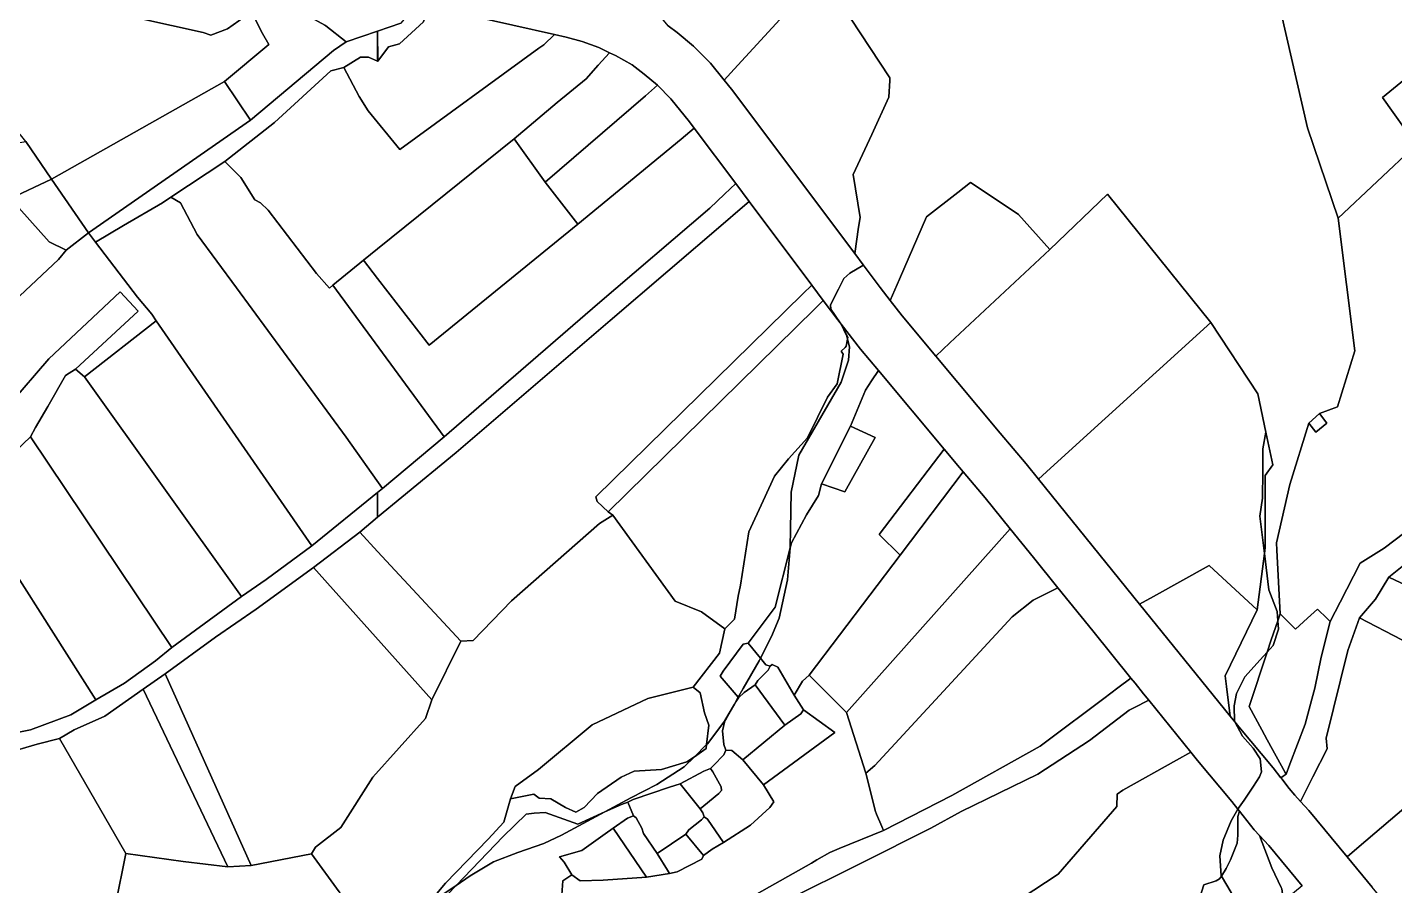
# Model space of a CAD drawing. Extents: x 542555 to 550520, y 1840485 to 1846995.
# Drawn here: x 547868 to 548382, y 1844317 to 1844640 of the extents above; entities that cross this region are included whole.
import ezdxf

# ---------------------------------------------------------------- set-up
doc = ezdxf.new("R2010")
doc.units = 0
doc.layers.add('Level 30', color=7, linetype='Continuous')

msp = doc.modelspace()

# ---------------------------------------------------------------- linework, layer by layer
at = {"layer": 'Level 30'}
for points in [[(548067.3, 1844715.39), (548072.8137, 1844713.149), (548080.02, 1844710.22), (548080.7083, 1844708.842), (548084.81, 1844700.63), (548088.9, 1844695.06), (548111.35, 1844678.57), (548118.34, 1844682.92), (548146.76, 1844672.86), (548155.24, 1844676.95), (548166.67, 1844660.13), (548133.9, 1844624.35), (548130.13, 1844620.24), (548125.01, 1844626.54), (548118.64, 1844633), (548112.49, 1844638.14), (548109.14, 1844640.62), (548105.62, 1844644.84), (548104.46, 1844646.5), (548100.46, 1844652.24), (548097.32, 1844656.74), (548056.46, 1844707.05)], [(548443.19, 1844664.85), (548421.03, 1844647.58), (548398.78, 1844631.19), (548377.38, 1844613.68), (548390.05, 1844595.86), (548360.7, 1844568.35), (548349.19, 1844602.31), (548339.37, 1844645.37), (548386.25, 1844690.91), (548401.62, 1844705.17)], [(548015.32, 1844647.7), (548012.45, 1844645.86), (548009.88, 1844643), (548008.66, 1844641.64), (548000, 1844638.63), (547988.25, 1844634.53), (547980.56, 1844640.65), (547980.16, 1844640.87), (547971.25, 1844645.78), (547970.59, 1844646.15), (547963.6617, 1844653.1715), (547962.41, 1844654.44), (547962.09, 1844654.76), (547966.76, 1844659.55), (547969.0173, 1844659.0475), (548000, 1844652.15), (548015.64, 1844648.67)], [(548180.63, 1844565), (548179.16, 1844555.05), (548132.89, 1844616.85), (548130.13, 1844620.24), (548133.9, 1844624.35), (548166.67, 1844660.13), (548192.39, 1844621.03), (548192.3389, 1844620.0015), (548192.03, 1844613.79), (548185.5486, 1844599.7655), (548178.6, 1844584.73), (548181.16, 1844568.6)], [(547952.52, 1844645.84), (547953.4713, 1844644.059), (547953.85, 1844643.35), (547956.82, 1844637.78), (547959.09, 1844633.53), (547942.47, 1844619.64), (547877.57, 1844583.04), (547867.9, 1844597.19), (547854.84, 1844613.2), (547846.5252, 1844627.5424), (547841.68, 1844635.9), (547867.21, 1844649.95), (547868.92, 1844650.89), (547869.34, 1844651.09), (547872.19, 1844651.56), (547872.65, 1844651.52), (547909.74, 1844643.65), (547910.65, 1844643.39), (547934.44, 1844638.05), (547937.36, 1844637.1), (547943.66, 1844639.5), (547947.86, 1844642.51)], [(547962.09, 1844654.76), (547962.41, 1844654.44), (547963.6617, 1844653.1715), (547970.59, 1844646.15), (547971.25, 1844645.78), (547980.16, 1844640.87), (547980.56, 1844640.65), (547988.25, 1844634.53), (547983.41, 1844631.3), (547952.21, 1844605.1), (547942.47, 1844619.64), (547959.09, 1844633.53), (547956.82, 1844637.78), (547953.85, 1844643.35), (547953.4713, 1844644.059), (547952.52, 1844645.84), (547961.87, 1844654.56)], [(547993.11, 1844614.08), (547987.32, 1844625), (547993.57, 1844628.77), (547996.59, 1844628.78), (548000, 1844627.33), (548000.11, 1844627.29), (548004.11, 1844632.68), (548008.24, 1844633.8), (548017.21, 1844642.13), (548017.23, 1844642.18), (548019.46, 1844647.82), (548066.48, 1844637.36), (548062.37, 1844633.5), (548060.56, 1844632.18), (548008.34, 1844594.17), (547996.48, 1844608.71)], [(548019.46, 1844647.82), (548017.23, 1844642.18), (548017.21, 1844642.13), (548008.24, 1844633.8), (548004.11, 1844632.68), (548000.11, 1844627.29), (548000, 1844638.63), (548008.66, 1844641.64), (548012.45, 1844645.86), (548015.32, 1844647.7), (548015.64, 1844648.67)], [(548000, 1844638.63), (548000, 1844627.33), (547996.59, 1844628.78), (547993.57, 1844628.77), (547987.32, 1844625), (547982.37, 1844623.71), (547961.25, 1844604.3), (547942.63, 1844589.68), (547922.29, 1844576.25), (547919.2, 1844574.06), (547904.53, 1844565.54), (547894.09, 1844559.3), (547891.44, 1844562.76), (547952.21, 1844605.1), (547983.41, 1844631.3), (547988.25, 1844634.53)], [(548067.41, 1844611.84), (548051.27, 1844598.17), (548000, 1844556.82), (547994.68, 1844552.53), (547983.24, 1844543.21), (547981.94, 1844541.99), (547977.11, 1844547.51), (547958.88, 1844571.3), (547955.98, 1844574.08), (547953.86, 1844575.24), (547948.66, 1844583.66), (547942.63, 1844589.68), (547961.25, 1844604.3), (547982.37, 1844623.71), (547987.32, 1844625), (547993.11, 1844614.08), (547996.48, 1844608.71), (548008.34, 1844594.17), (548060.56, 1844632.18), (548062.37, 1844633.5), (548066.48, 1844637.36), (548070.83, 1844636.39), (548076.76, 1844634.71), (548083.03, 1844632.47), (548087.09, 1844630.49), (548082.87, 1844625.79), (548078.33, 1844620.74)], [(548000, 1844638.63), (548000.11, 1844627.29), (548000, 1844627.33)], [(548398.78, 1844631.19), (548484.0675, 1844536.6984), (548485.79, 1844534.79), (548463.85, 1844513.7), (548462.0009, 1844515.7585), (548390.05, 1844595.86), (548377.38, 1844613.68)], [(548100.56, 1844614.34), (548062.95, 1844581.89), (548051.27, 1844598.17), (548067.41, 1844611.84), (548078.33, 1844620.74), (548082.87, 1844625.79), (548087.09, 1844630.49), (548089.27, 1844629.43), (548095.53, 1844625.91), (548100.11, 1844622.42), (548105.09, 1844618.25)], [(547942.47, 1844619.64), (547952.21, 1844605.1), (547891.44, 1844562.76), (547877.57, 1844583.04)], [(548113.96, 1844598.07), (548075.16, 1844566.07), (548062.95, 1844581.89), (548100.56, 1844614.34), (548105.09, 1844618.25), (548110.11, 1844613.18), (548117.13, 1844604.55), (548118.92, 1844602.16)], [(548130.29, 1844577.31), (548124.72, 1844572.06), (548082.55, 1844536.07), (548024.95, 1844486.14), (547983.24, 1844543.21), (547994.68, 1844552.53), (548000, 1844545.65), (548019.41, 1844520.55), (548075.16, 1844566.07), (548113.96, 1844598.07), (548118.92, 1844602.16), (548134.53, 1844581.3)], [(547867.9, 1844597.19), (547877.57, 1844583.04), (547862.18, 1844575.72), (547856.27, 1844571.15), (547844.09, 1844565.32), (547839.31, 1844567.38), (547832.89, 1844561.09), (547821.15, 1844559.85), (547814.38, 1844579.71), (547813.4, 1844582.7), (547834, 1844591.64)], [(548062.95, 1844581.89), (548075.16, 1844566.07), (548019.41, 1844520.55), (548000, 1844545.65), (547994.68, 1844552.53), (548000, 1844556.82), (548051.27, 1844598.17)], [(548390.05, 1844595.86), (548462.0009, 1844515.7585), (548463.85, 1844513.7), (548432.96, 1844485.99), (548377.96, 1844444.38), (548368.92, 1844438.63), (548361.4881, 1844424.0723), (548357.75, 1844416.75), (548356.615, 1844417.8707), (548352.99, 1844421.45), (548349.2375, 1844418.0538), (548344.67, 1844413.92), (548338.96, 1844419.68), (548337.64, 1844443.58), (548337.57, 1844446.36), (548342.58, 1844468.27), (548349.67, 1844491.27), (548352.29, 1844487.95), (548356.5, 1844491.3), (548353.76, 1844494.87), (548360.41, 1844497.39), (548366.92, 1844518.53), (548360.7, 1844568.35)], [(547983.24, 1844543.21), (548024.95, 1844486.14), (548001.86, 1844466.75), (547988.15, 1844486.01), (547947.04, 1844542.12), (547932.26, 1844562.24), (547925.97, 1844574.11), (547922.29, 1844576.25), (547942.63, 1844589.68), (547948.66, 1844583.66), (547953.86, 1844575.24), (547955.98, 1844574.08), (547958.88, 1844571.3), (547977.11, 1844547.51), (547981.94, 1844541.99)], [(547891.44, 1844562.76), (547883.09, 1844556.31), (547876.65, 1844559.38), (547862.18, 1844575.72), (547877.57, 1844583.04)], [(548134.53, 1844581.3), (548139.53, 1844574.62), (548135.28, 1844570.96), (548130.59, 1844566.91), (548087.34, 1844529.86), (548029.55, 1844480.22), (548009.05, 1844463.54), (548000, 1844455.96), (548000, 1844465.24), (548001.86, 1844466.75), (548024.95, 1844486.14), (548082.55, 1844536.07), (548124.72, 1844572.06), (548130.29, 1844577.31)], [(548214.91, 1844521.46), (548209.6, 1844516.49), (548196.94, 1844531.65), (548192.51, 1844537.38), (548196.01, 1844545.46), (548206.09, 1844568.77), (548217.9452, 1844578.0058), (548222.7, 1844581.71), (548224.7123, 1844580.3659), (548240.65, 1844569.72), (548252.41, 1844556.58)], [(547846.82, 1844521.64), (547813.26, 1844489.58), (547801.82, 1844479.72), (547776.2, 1844456.17), (547770.93, 1844452.41), (547765.58, 1844471.25), (547762.86, 1844481.81), (547760.94, 1844490.72), (547761.69, 1844498.45), (547764.61, 1844502.65), (547772.77, 1844512.14), (547784.41, 1844524.36), (547803.14, 1844542.98), (547821.15, 1844559.85), (547832.89, 1844561.09), (547839.31, 1844567.38), (547844.09, 1844565.32), (547856.27, 1844571.15), (547862.18, 1844575.72), (547876.65, 1844559.38), (547883.09, 1844556.31), (547880.2, 1844552.83)], [(548001.86, 1844466.75), (548000, 1844465.24), (547975.28, 1844445.18), (547916.78, 1844529.78), (547915.27, 1844532.23), (547909.88, 1844538.67), (547894.09, 1844559.3), (547904.53, 1844565.54), (547919.2, 1844574.06), (547922.29, 1844576.25), (547925.97, 1844574.11), (547932.26, 1844562.24), (547947.04, 1844542.12), (547988.15, 1844486.01)], [(548082.46, 1844461.86), (548086.57, 1844457.92), (548088.27, 1844456.69), (548083.3, 1844453.64), (548050.28, 1844424.54), (548035.83, 1844409.67), (548031.26, 1844409.36), (548000, 1844443.08), (547993.28, 1844450.33), (548000, 1844455.96), (548009.05, 1844463.54), (548029.55, 1844480.22), (548087.34, 1844529.86), (548130.59, 1844566.91), (548135.28, 1844570.96), (548139.53, 1844574.62), (548163.07, 1844543.16), (548159.73, 1844539.88), (548082, 1844463.57)], [(548252.65, 1844474.36), (548248.16, 1844470.28), (548243.51, 1844476.03), (548233.84, 1844487.48), (548209.6, 1844516.49), (548214.91, 1844521.46), (548252.41, 1844556.58), (548274.1, 1844577.39), (548312.92, 1844529.17)], [(547916.78, 1844529.78), (547889.99, 1844508.73), (547886.5, 1844511.61), (547910.02, 1844533.32), (547903.29, 1844540.65), (547876.58, 1844515.5), (547861.91, 1844498.46), (547848.29, 1844481.2), (547831.35, 1844462.92), (547830.02, 1844463.92), (547813.26, 1844489.58), (547846.82, 1844521.64), (547880.2, 1844552.83), (547883.09, 1844556.31), (547891.44, 1844562.76), (547894.09, 1844559.3), (547909.88, 1844538.67), (547915.27, 1844532.23)], [(548323.54, 1844346.97), (548323.086, 1844346.2002), (548320.76, 1844349.14), (548307.95, 1844364.51), (548305.41, 1844367.65), (548289.65, 1844387.15), (548287.6534, 1844389.6221), (548284.4288, 1844393.6147), (548282.89, 1844395.52), (548268.56, 1844413.23), (548255.5, 1844429.38), (548246.24, 1844440.84), (548237.58, 1844451.56), (548228.09, 1844463.29), (548219.89, 1844473), (548218.52, 1844474.62), (548212.73, 1844481.55), (548188.1, 1844511.04), (548181.36, 1844519.11), (548174.07, 1844528.53), (548173.7078, 1844528.9957), (548170.22, 1844534.18), (548170.06, 1844535.82), (548173.05, 1844541.7), (548175.08, 1844545.69), (548177.31, 1844547.65), (548182.2, 1844550.6), (548182.3872, 1844550.7403), (548188.73, 1844542.27), (548192.51, 1844537.38), (548196.94, 1844531.65), (548209.6, 1844516.49), (548233.84, 1844487.48), (548243.51, 1844476.03), (548248.16, 1844470.28), (548286.13, 1844423.3), (548320.21, 1844381.15), (548321.9024, 1844379.0556), (548324.73, 1844373.69), (548328.79, 1844369.11), (548331.44, 1844365.13), (548331.9, 1844360.32), (548331.16, 1844358.39), (548328.86, 1844354.87), (548325.41, 1844349.58)], [(547848.29, 1844481.2), (547861.91, 1844498.46), (547876.58, 1844515.5), (547903.29, 1844540.65), (547910.02, 1844533.32), (547886.5, 1844511.61), (547882.74, 1844509.17), (547876.21, 1844497.51), (547871.51, 1844489.63), (547869.67, 1844486.1), (547855.37, 1844472.65)], [(548164.14, 1844534.27), (548086.57, 1844457.92), (548082.46, 1844461.86), (548082, 1844463.57), (548159.73, 1844539.88), (548163.07, 1844543.16), (548167.36, 1844537.44)], [(548176.4373, 1844522.8984), (548176.01, 1844520.2), (548175.54, 1844519.77), (548174.05, 1844518.4), (548174.81, 1844517.28), (548172.54, 1844506.08), (548169, 1844501.03), (548161.46, 1844485.82), (548154.26, 1844477.95), (548149.04, 1844471.42), (548144.84, 1844462.15), (548139.37, 1844450.4), (548136.26, 1844430.48), (548135.45, 1844426.3), (548134.03, 1844417.59), (548130.37, 1844414), (548121.65, 1844420.45), (548111.77, 1844424.44), (548088.27, 1844456.69), (548086.57, 1844457.92), (548164.14, 1844534.27), (548167.36, 1844537.44), (548172.81, 1844530.15), (548173.7078, 1844528.9957), (548173.9, 1844528.71), (548176.15, 1844524.02)], [(547916.78, 1844529.78), (547975.28, 1844445.18), (547958.21, 1844432.56), (547948.84, 1844426.12), (547889.99, 1844508.73)], [(548188.1, 1844511.04), (548185.48, 1844507.14), (548183.2, 1844503.75), (548177.62, 1844490.12), (548166.66, 1844468.46), (548165.55, 1844464.15), (548161.07, 1844456.82), (548155.38, 1844446.36), (548154.8947, 1844444.4108), (548154.92, 1844444.71), (548154.99, 1844451.47), (548155.28, 1844465.39), (548158.24, 1844479.24), (548174.07, 1844506.76), (548176.82, 1844514.97), (548177.19, 1844519.96), (548176.4373, 1844522.8984), (548176.55, 1844523.61), (548174.07, 1844528.53), (548181.36, 1844519.11)], [(548176.55, 1844523.61), (548176.4373, 1844522.8984), (548176.15, 1844524.02), (548173.9, 1844528.71), (548173.7078, 1844528.9957), (548174.07, 1844528.53)], [(548312.92, 1844529.17), (548330.57, 1844502.28), (548333.6092, 1844487.9031), (548332.39, 1844481.66), (548332.44, 1844473.09), (548332.36, 1844463.08), (548331.33, 1844456.38), (548333.0043, 1844442.3581), (548330.31, 1844421.13), (548312.29, 1844437.78), (548291.38, 1844426.21), (548286.13, 1844423.3), (548248.16, 1844470.28), (548252.65, 1844474.36)], [(548176.4373, 1844522.8984), (548177.19, 1844519.96), (548176.82, 1844514.97), (548174.07, 1844506.76), (548158.24, 1844479.24), (548155.28, 1844465.39), (548154.99, 1844451.47), (548154.92, 1844444.71), (548154.8947, 1844444.4108), (548149.34, 1844422.1), (548139.1, 1844408.68), (548137.3, 1844408.21), (548129.76, 1844398.14), (548128.65, 1844396.26), (548135.4084, 1844388.2923), (548134.0095, 1844385.7616), (548130.38, 1844379.57), (548130.3431, 1844379.4135), (548123.84, 1844370.81), (548123.5671, 1844370.5396), (548124.43, 1844377.75), (548122.72, 1844382.46), (548121.13, 1844390.02), (548118.45, 1844392.06), (548128.41, 1844404.83), (548130.37, 1844414), (548134.03, 1844417.59), (548135.45, 1844426.3), (548136.26, 1844430.48), (548139.37, 1844450.4), (548144.84, 1844462.15), (548149.04, 1844471.42), (548154.26, 1844477.95), (548161.46, 1844485.82), (548169, 1844501.03), (548172.54, 1844506.08), (548174.81, 1844517.28), (548174.05, 1844518.4), (548175.54, 1844519.77), (548176.01, 1844520.2)], [(547889.99, 1844508.73), (547948.84, 1844426.12), (547922.72, 1844406.96), (547869.67, 1844486.1), (547871.51, 1844489.63), (547876.21, 1844497.51), (547882.74, 1844509.17), (547886.5, 1844511.61)], [(548188.39, 1844449.48), (548196.22, 1844441.74), (548162.05, 1844396.59), (548159.58, 1844394.33), (548156.4, 1844389.1), (548150.31, 1844399.56), (548148.21, 1844400.6), (548147.36, 1844400.03), (548145.81, 1844400.54), (548143.7724, 1844403.0119), (548147.89, 1844411.07), (548150.8, 1844417.98), (548153.88, 1844432.41), (548154.8947, 1844444.4108), (548155.38, 1844446.36), (548161.07, 1844456.82), (548165.55, 1844464.15), (548166.66, 1844468.46), (548175.46, 1844465.46), (548186.87, 1844485.94), (548177.62, 1844490.12), (548183.2, 1844503.75), (548185.48, 1844507.14), (548188.1, 1844511.04), (548212.73, 1844481.55)], [(548353.76, 1844494.87), (548356.5, 1844491.3), (548352.29, 1844487.95), (548349.67, 1844491.27)], [(548177.62, 1844490.12), (548186.87, 1844485.94), (548175.46, 1844465.46), (548166.66, 1844468.46)], [(548333.6092, 1844487.9031), (548336.21, 1844475.6), (548333.28, 1844471.58), (548333.28, 1844444.53), (548333.0043, 1844442.3581), (548331.33, 1844456.38), (548332.36, 1844463.08), (548332.44, 1844473.09), (548332.39, 1844481.66)], [(547869.67, 1844486.1), (547922.72, 1844406.96), (547916.57, 1844401.97), (547904.91, 1844393.64), (547894.22, 1844387.34), (547846.39, 1844462.48), (547855.37, 1844472.65)], [(548219.89, 1844473), (548196.22, 1844441.74), (548188.39, 1844449.48), (548212.73, 1844481.55), (548218.52, 1844474.62)], [(548237.58, 1844451.56), (548176.02, 1844382.54), (548162.05, 1844396.59), (548196.22, 1844441.74), (548219.89, 1844473), (548228.09, 1844463.29)], [(547846.39, 1844462.48), (547894.22, 1844387.34), (547884.76, 1844381.69), (547869.66, 1844376.03), (547843.13, 1844370.8), (547818.1, 1844408.74), (547815.24, 1844417.52), (547814.98, 1844421.15), (547816.82, 1844428.75), (547818.92, 1844433.82), (547818.62, 1844436.82), (547821.55, 1844438.65), (547826.19, 1844443.8), (547838.24, 1844453.75)], [(548405.07, 1844431.98), (548404.19, 1844421.9), (548379.74, 1844433.43), (548411.08, 1844458.5), (548420.76, 1844444.74)], [(548186.78, 1844362.69), (548183.28, 1844359.77), (548176.02, 1844382.54), (548237.58, 1844451.56), (548246.24, 1844440.84), (548255.5, 1844429.38), (548249.99, 1844426.62), (548249.72, 1844426.49), (548246.13, 1844424.84), (548238.3, 1844418.58)], [(547993.28, 1844450.33), (548000, 1844443.08), (548031.26, 1844409.36), (548020.34, 1844387.3), (547975.94, 1844437.04)], [(548149.34, 1844422.1), (548154.8947, 1844444.4108), (548153.88, 1844432.41), (548150.8, 1844417.98), (548147.89, 1844411.07), (548143.7724, 1844403.0119), (548139.1, 1844408.68)], [(548335.55, 1844409.94), (548333.9972, 1844405.1947), (548331.4, 1844402.37), (548325.67, 1844395.99), (548322.58, 1844389.73), (548321.6, 1844385.04), (548321.8, 1844379.25), (548321.9024, 1844379.0556), (548320.21, 1844381.15), (548318.75, 1844392.39), (548318.23, 1844396.37), (548330.31, 1844421.13), (548333.0043, 1844442.3581), (548334.64, 1844428.66), (548337.77, 1844420.55), (548338.0323, 1844417.0302)], [(548368.62, 1844332.17), (548364.12, 1844328.34), (548349.7, 1844345.73), (548346.53, 1844349.18), (548349.47, 1844354.95), (548351.23, 1844358.39), (548356.53, 1844368.97), (548356.18, 1844372.88), (548364.37, 1844405.82), (548368.7, 1844418.12), (548400.55, 1844401.59), (548404.19, 1844421.9), (548405.07, 1844431.98), (548420.76, 1844444.74), (548437.42, 1844420.84), (548437.44, 1844420.87), (548445.57, 1844408.96), (548450.14, 1844401.57)], [(547975.94, 1844437.04), (548020.34, 1844387.3), (548018, 1844380.26), (547998.2, 1844358.26), (547986.21, 1844339.37), (547976.66, 1844331.91), (547975.12, 1844329.41), (547952.57, 1844325.14), (547920.2, 1844397.05), (547939.07, 1844410.85), (547954.44, 1844421.38)], [(548286.13, 1844423.3), (548291.38, 1844426.21), (548312.29, 1844437.78), (548330.31, 1844421.13), (548318.23, 1844396.37), (548318.75, 1844392.39), (548320.21, 1844381.15)], [(548379.74, 1844433.43), (548404.19, 1844421.9), (548400.55, 1844401.59), (548368.7, 1844418.12), (548374.74, 1844425.22)], [(548268.56, 1844413.23), (548282.89, 1844395.52), (548277.98, 1844391.84), (548272.6716, 1844387.8601), (548251.2825, 1844371.8237), (548248.77, 1844369.94), (548215.68, 1844351.39), (548189.98, 1844338.23), (548189.3236, 1844339.7812), (548187.3696, 1844344.3984), (548186.95, 1844345.39), (548183.28, 1844359.77), (548186.78, 1844362.69), (548238.3, 1844418.58), (548246.13, 1844424.84), (548249.72, 1844426.49), (548249.99, 1844426.62), (548255.5, 1844429.38)], [(548338.96, 1844419.68), (548344.67, 1844413.92), (548349.2375, 1844418.0538), (548352.99, 1844421.45), (548356.615, 1844417.8707), (548357.75, 1844416.75), (548354.29, 1844403.39), (548352, 1844391.75), (548350.8581, 1844387.5653), (548348.3, 1844378.19), (548342.62, 1844363.11), (548341.22, 1844359.4), (548340.8368, 1844360.0854), (548334.03, 1844372.26), (548332.01, 1844376.06), (548327.34, 1844384.85), (548333.9972, 1844405.1947), (548336.31, 1844407.71), (548338.27, 1844413.84), (548338.0323, 1844417.0302)], [(548338.0323, 1844417.0302), (548338.27, 1844413.84), (548336.31, 1844407.71), (548333.9972, 1844405.1947), (548335.55, 1844409.94)], [(548143.7724, 1844403.0119), (548143.24, 1844401.97), (548137.22, 1844391.57), (548135.4084, 1844388.2923), (548128.65, 1844396.26), (548129.76, 1844398.14), (548137.3, 1844408.21), (548139.1, 1844408.68)], [(548341.22, 1844359.4), (548340.0924, 1844358.6027), (548339.24, 1844358), (548336.28, 1844361.74), (548323.41, 1844377.19), (548321.9024, 1844379.0556), (548321.8, 1844379.25), (548321.6, 1844385.04), (548322.58, 1844389.73), (548325.67, 1844395.99), (548331.4, 1844402.37), (548333.9972, 1844405.1947), (548327.34, 1844384.85), (548332.01, 1844376.06), (548334.03, 1844372.26), (548340.8368, 1844360.0854)], [(548142.8, 1844394.58), (548141.77, 1844392.96), (548137.71, 1844390.11), (548135.58, 1844388.09), (548135.4084, 1844388.2923), (548137.22, 1844391.57), (548143.24, 1844401.97), (548143.7724, 1844403.0119), (548145.81, 1844400.54), (548147.36, 1844400.03), (548146.64, 1844398.44)], [(548156.4, 1844389.1), (548159.97, 1844383.58), (548158.95, 1844382.11), (548152.95, 1844377.79), (548141.77, 1844392.96), (548142.8, 1844394.58), (548146.64, 1844398.44), (548147.36, 1844400.03), (548148.21, 1844400.6), (548150.31, 1844399.56)], [(548388.09, 1844308.23), (548383.63, 1844304.6), (548381.9, 1844306.78), (548373.53, 1844316.98), (548364.12, 1844328.34), (548368.62, 1844332.17), (548450.14, 1844401.57), (548468.65, 1844373.88)], [(547920.2, 1844397.05), (547952.57, 1844325.14), (547943.77, 1844324.58), (547911.9, 1844391.37)], [(547911.9, 1844391.37), (547943.77, 1844324.58), (547927.03, 1844326.58), (547905.46, 1844329.56), (547880.51, 1844372.78), (547886.04, 1844376.11), (547897.58, 1844381.15)], [(548124.43, 1844377.75), (548123.5671, 1844370.5396), (548118.9371, 1844365.9522), (548116.14, 1844364), (548106.62, 1844361.21), (548096.4, 1844360.52), (548091.5, 1844358.3), (548082.62, 1844352.16), (548077.61, 1844346.84), (548074.41, 1844345.12), (548070.6, 1844346.85), (548065.08, 1844350.19), (548060.65, 1844350.32), (548058.7, 1844351.94), (548049.9, 1844350.09), (548051.67, 1844354.72), (548060.46, 1844361.15), (548080.53, 1844377.97), (548101.46, 1844387.77), (548118.45, 1844392.06), (548121.13, 1844390.02), (548122.72, 1844382.46)], [(548141.77, 1844392.96), (548152.95, 1844377.79), (548137.13, 1844364.73), (548133.01, 1844368.35), (548130.8, 1844368.42), (548129.99, 1844370.56), (548129.46, 1844375.67), (548130.3431, 1844379.4135), (548130.93, 1844380.19), (548134.0095, 1844385.7616), (548134.46, 1844386.53), (548135.58, 1844388.09), (548137.71, 1844390.11)], [(548130.93, 1844380.19), (548130.3431, 1844379.4135), (548130.38, 1844379.57), (548134.0095, 1844385.7616)], [(548135.4084, 1844388.2923), (548135.58, 1844388.09), (548134.46, 1844386.53), (548134.0095, 1844385.7616)], [(548241.62, 1844312.65), (548207.98, 1844293.16), (548197.96, 1844302.38), (548178.05, 1844290.36), (548157.78, 1844289.8), (548153.45, 1844311.43), (548153.36, 1844311.9), (548181.53, 1844325.99), (548207.72, 1844339.15), (548219.1, 1844345.33), (548247.88, 1844359.46), (548267.32, 1844372.08), (548282.19, 1844383.47), (548284.03, 1844384.38), (548289.65, 1844387.15), (548305.41, 1844367.65), (548300.05, 1844364.66), (548279.89, 1844353.4), (548277.66, 1844351.84), (548277.61, 1844347.28), (548255.58, 1844321.86)], [(548126.13, 1844362.6), (548125.04, 1844361.59), (548122.46, 1844360.53), (548113.64, 1844355.8), (548109.66, 1844354.47), (548095.91, 1844349.93), (548093.91, 1844348.88), (548091.54, 1844348.04), (548085.3874, 1844345.2434), (548095.1, 1844350.45), (548104.88, 1844355.48), (548115.14, 1844362.19), (548118.9371, 1844365.9522), (548123.39, 1844369.06), (548123.5671, 1844370.5396), (548123.84, 1844370.81), (548130.3431, 1844379.4135), (548129.46, 1844375.67), (548129.99, 1844370.56), (548130.8, 1844368.42), (548130.04, 1844366.68)], [(548159.97, 1844383.58), (548171.75, 1844375.06), (548144.86, 1844355.33), (548137.13, 1844364.73), (548152.95, 1844377.79), (548158.95, 1844382.11)], [(547905.46, 1844329.56), (547901.53, 1844310.32), (547894.32, 1844307.21), (547890.18, 1844304.15), (547885.58, 1844300.7), (547882.99, 1844297.85), (547876.36, 1844296.08), (547866.71, 1844296.34), (547860.94, 1844302.16), (547859.04, 1844303.45), (547858.97, 1844310.46), (547860.21, 1844367.14), (547872.11, 1844370.64), (547880.51, 1844372.78)], [(548118.9371, 1844365.9522), (548123.5671, 1844370.5396), (548123.39, 1844369.06)], [(548144.86, 1844355.33), (548148.74, 1844348.96), (548147.27, 1844346.88), (548140.07, 1844340.28), (548129.89, 1844333.7), (548123.86, 1844342.46), (548122.63, 1844343.42), (548122.1, 1844344.93), (548121.15, 1844346.36), (548122.47, 1844347.56), (548128.19, 1844352.11), (548129.1, 1844353.29), (548129.03, 1844354.7), (548125.89, 1844360.22), (548125.04, 1844361.59), (548126.13, 1844362.6), (548130.04, 1844366.68), (548130.8, 1844368.42), (548133.01, 1844368.35), (548137.13, 1844364.73)], [(548122.47, 1844347.56), (548121.15, 1844346.36), (548113.64, 1844355.8), (548122.46, 1844360.53), (548125.04, 1844361.59), (548125.89, 1844360.22), (548129.03, 1844354.7), (548129.1, 1844353.29), (548128.19, 1844352.11)], [(548121.15, 1844346.36), (548122.1, 1844344.93), (548122.63, 1844343.42), (548121.67, 1844342.26), (548116.82, 1844338.43), (548115.75, 1844336.87), (548104.98, 1844329.53), (548099.85, 1844337.11), (548099.24, 1844339.14), (548097.11, 1844342.98), (548096.03, 1844343.7), (548093.91, 1844348.88), (548095.91, 1844349.93), (548109.66, 1844354.47), (548113.64, 1844355.8)], [(548043.57, 1844326.49), (548034.77, 1844321.19), (548029.4614, 1844317.5768), (548047.13, 1844335.98), (548055.82, 1844344.35), (548058.8, 1844344.78), (548062.91, 1844344.98), (548075.15, 1844340.59), (548085.3874, 1844345.2434), (548069.04, 1844336.48), (548062.46, 1844333.34), (548052.67, 1844330.02)], [(548104.98, 1844329.53), (548108.9, 1844323.37), (548109.66, 1844322.13), (548100.95, 1844320.65), (548088.44, 1844339.09), (548093.78, 1844342.88), (548096.03, 1844343.7), (548097.11, 1844342.98), (548099.24, 1844339.14), (548099.85, 1844337.11)], [(548125.67, 1844331.18), (548122.32, 1844328.82), (548115.75, 1844336.87), (548116.82, 1844338.43), (548121.67, 1844342.26), (548122.63, 1844343.42), (548123.86, 1844342.46), (548129.89, 1844333.7)], [(548323.086, 1844346.2002), (548323.64, 1844345.5), (548323, 1844343.5), (548323.09, 1844336.94), (548323.06, 1844336.49), (548322.84, 1844333.45), (548320.26, 1844327.25), (548318.61, 1844323.93), (548316.8802, 1844321.1263), (548316.82, 1844321.23), (548316.24, 1844328.69), (548317.54, 1844334.65), (548320.52, 1844341.85)], [(548343.6, 1844304.38), (548338.8881, 1844298.5884), (548333.41, 1844304.67), (548326.05, 1844309.82), (548320.5, 1844314.89), (548316.8802, 1844321.1263), (548318.61, 1844323.93), (548320.26, 1844327.25), (548322.84, 1844333.45), (548323.06, 1844336.49), (548323.09, 1844336.94), (548323, 1844343.5), (548323.64, 1844345.5), (548329.18, 1844338.49), (548331.13, 1844336.37), (548335.86, 1844324.17), (548339.28, 1844316.87), (548339.54, 1844316.31), (548340.19, 1844311.59)], [(548088.44, 1844339.09), (548100.95, 1844320.65), (548084.76, 1844319.61), (548076.05, 1844319.3), (548072.95, 1844321.63), (548070.05, 1844326.33), (548068.28, 1844328.3), (548076.73, 1844330.66), (548085.51, 1844336.94)], [(548112.51, 1844322.7), (548109.66, 1844322.13), (548108.9, 1844323.37), (548104.98, 1844329.53), (548115.75, 1844336.87), (548122.32, 1844328.82), (548121.75, 1844327.48)], [(548342.24, 1844313.29), (548340.19, 1844311.59), (548339.54, 1844316.31), (548339.28, 1844316.87), (548335.86, 1844324.17), (548331.13, 1844336.37), (548334.64, 1844332.57), (548347.2, 1844317.42)], [(547975.12, 1844329.41), (547985.54, 1844315.17), (547991.54, 1844305.11), (547988.08, 1844303.67), (547979.16, 1844301.44), (547975.91, 1844301.71), (547974.26, 1844302.51), (547971.84, 1844302.96), (547967.98, 1844301.93), (547923.14, 1844292.01), (547919.55, 1844291.47), (547916.28, 1844304.28), (547914.29, 1844308.01), (547911.43, 1844310), (547906.92, 1844311.35), (547901.53, 1844310.32), (547905.46, 1844329.56), (547927.03, 1844326.58), (547943.77, 1844324.58), (547952.57, 1844325.14)], [(548019.71, 1844307.42), (548020.76, 1844296.59), (548016.4708, 1844293.1377), (548016.0482, 1844294.6476), (548019.38, 1844296.68), (548017.4241, 1844303.4525), (548018.06, 1844307.02), (548018.34, 1844308.61), (548023.31, 1844313.39), (548029.4614, 1844317.5768)]]:
    msp.add_lwpolyline(points, close=True, dxfattribs=at)
for points in [[(548339.37, 1844645.37), (548349.19, 1844602.31), (548360.7, 1844568.35), (548366.92, 1844518.53), (548360.41, 1844497.39), (548353.76, 1844494.87), (548349.67, 1844491.27), (548342.58, 1844468.27), (548337.57, 1844446.36), (548337.64, 1844443.58), (548338.96, 1844419.68), (548338.0323, 1844417.0302), (548337.77, 1844420.55), (548334.64, 1844428.66), (548333.0043, 1844442.3581), (548333.28, 1844444.53), (548333.28, 1844471.58), (548336.21, 1844475.6), (548333.6092, 1844487.9031), (548330.57, 1844502.28), (548312.92, 1844529.17), (548274.1, 1844577.39), (548252.41, 1844556.58), (548240.65, 1844569.72), (548224.7123, 1844580.3659), (548222.7, 1844581.71), (548217.9452, 1844578.0058), (548206.09, 1844568.77), (548196.01, 1844545.46), (548192.51, 1844537.38), (548188.73, 1844542.27), (548182.3872, 1844550.7403), (548179.16, 1844555.05), (548180.63, 1844565), (548181.16, 1844568.6), (548178.6, 1844584.73), (548185.5486, 1844599.7655), (548192.03, 1844613.79), (548192.3389, 1844620.0015), (548192.39, 1844621.03), (548166.67, 1844660.13)], [(548109.14, 1844640.62), (548112.49, 1844638.14), (548118.64, 1844633), (548125.01, 1844626.54), (548130.13, 1844620.24), (548132.89, 1844616.85), (548179.16, 1844555.05), (548182.3872, 1844550.7403), (548182.2, 1844550.6), (548177.31, 1844547.65), (548175.08, 1844545.69), (548173.05, 1844541.7), (548170.06, 1844535.82), (548170.22, 1844534.18), (548173.7078, 1844528.9957), (548172.81, 1844530.15), (548167.36, 1844537.44), (548163.07, 1844543.16), (548139.53, 1844574.62), (548134.53, 1844581.3), (548118.92, 1844602.16), (548117.13, 1844604.55), (548110.11, 1844613.18), (548105.09, 1844618.25), (548100.11, 1844622.42), (548095.53, 1844625.91), (548089.27, 1844629.43), (548087.09, 1844630.49), (548083.03, 1844632.47), (548076.76, 1844634.71), (548070.83, 1844636.39), (548066.48, 1844637.36), (548019.46, 1844647.82)], [(547947.86, 1844642.51), (547943.66, 1844639.5), (547937.36, 1844637.1), (547934.44, 1844638.05), (547910.65, 1844643.39)], [(548411.08, 1844458.5), (548379.74, 1844433.43), (548374.74, 1844425.22), (548368.7, 1844418.12), (548364.37, 1844405.82), (548356.18, 1844372.88), (548356.53, 1844368.97), (548351.23, 1844358.39), (548349.47, 1844354.95), (548346.53, 1844349.18), (548344.4, 1844351.49), (548342.3582, 1844354.066), (548339.5607, 1844357.5953), (548339.24, 1844358), (548340.0924, 1844358.6027), (548341.22, 1844359.4), (548342.62, 1844363.11), (548348.3, 1844378.19), (548350.8581, 1844387.5653), (548352, 1844391.75), (548354.29, 1844403.39), (548357.75, 1844416.75), (548361.4881, 1844424.0723), (548368.92, 1844438.63), (548377.96, 1844444.38), (548432.96, 1844485.99)], [(547843.13, 1844370.8), (547869.66, 1844376.03), (547884.76, 1844381.69), (547894.22, 1844387.34), (547904.91, 1844393.64), (547916.57, 1844401.97), (547922.72, 1844406.96), (547948.84, 1844426.12), (547958.21, 1844432.56), (547975.28, 1844445.18), (548000, 1844465.24), (548000, 1844455.96), (547993.28, 1844450.33), (547975.94, 1844437.04), (547954.44, 1844421.38), (547939.07, 1844410.85), (547920.2, 1844397.05), (547911.9, 1844391.37), (547897.58, 1844381.15), (547886.04, 1844376.11), (547880.51, 1844372.78), (547872.11, 1844370.64), (547860.21, 1844367.14)], [(547985.54, 1844315.17), (547975.12, 1844329.41), (547976.66, 1844331.91), (547986.21, 1844339.37), (547998.2, 1844358.26), (548018, 1844380.26), (548020.34, 1844387.3), (548031.26, 1844409.36), (548035.83, 1844409.67), (548050.28, 1844424.54), (548083.3, 1844453.64), (548088.27, 1844456.69), (548111.77, 1844424.44), (548121.65, 1844420.45), (548130.37, 1844414), (548128.41, 1844404.83), (548118.45, 1844392.06), (548101.46, 1844387.77), (548080.53, 1844377.97), (548060.46, 1844361.15), (548051.67, 1844354.72), (548049.9, 1844350.09), (548047.36, 1844341.3), (548041.54, 1844335.02), (548025.48, 1844318.38), (548017.76, 1844309.23)], [(548068.8, 1844308.81), (548069.5, 1844319.34), (548072.95, 1844321.63), (548076.05, 1844319.3), (548084.76, 1844319.61), (548100.95, 1844320.65), (548109.66, 1844322.13), (548112.51, 1844322.7), (548121.75, 1844327.48), (548122.32, 1844328.82), (548125.67, 1844331.18), (548129.89, 1844333.7), (548140.07, 1844340.28), (548147.27, 1844346.88), (548148.74, 1844348.96), (548144.86, 1844355.33), (548171.75, 1844375.06), (548159.97, 1844383.58), (548156.4, 1844389.1), (548159.58, 1844394.33), (548162.05, 1844396.59), (548176.02, 1844382.54), (548183.28, 1844359.77), (548186.95, 1844345.39), (548187.3696, 1844344.3984), (548189.3236, 1844339.7812), (548189.98, 1844338.23), (548173.3806, 1844331.445), (548169.87, 1844330.01), (548165, 1844327.18), (548162.9386, 1844326.0128), (548119.61, 1844301.48)], [(548119.61, 1844301.48), (548162.9386, 1844326.0128), (548165, 1844327.18), (548169.87, 1844330.01), (548173.3806, 1844331.445), (548189.98, 1844338.23), (548215.68, 1844351.39), (548248.77, 1844369.94), (548251.2825, 1844371.8237), (548272.6716, 1844387.8601), (548277.98, 1844391.84), (548282.89, 1844395.52), (548284.4288, 1844393.6147), (548287.6534, 1844389.6221), (548289.65, 1844387.15), (548284.03, 1844384.38), (548282.19, 1844383.47), (548267.32, 1844372.08), (548247.88, 1844359.46), (548219.1, 1844345.33), (548207.72, 1844339.15), (548181.53, 1844325.99), (548153.36, 1844311.9)], [(548347.2, 1844317.42), (548334.64, 1844332.57), (548331.13, 1844336.37), (548329.18, 1844338.49), (548323.64, 1844345.5), (548323.086, 1844346.2002), (548323.54, 1844346.97), (548325.41, 1844349.58), (548328.86, 1844354.87), (548331.16, 1844358.39), (548331.9, 1844360.32), (548331.44, 1844365.13), (548328.79, 1844369.11), (548324.73, 1844373.69), (548321.9024, 1844379.0556), (548323.41, 1844377.19), (548336.28, 1844361.74), (548339.24, 1844358), (548339.5607, 1844357.5953), (548342.3582, 1844354.066), (548344.4, 1844351.49), (548346.53, 1844349.18), (548349.7, 1844345.73), (548364.12, 1844328.34), (548373.53, 1844316.98)], [(548017.76, 1844309.23), (548025.48, 1844318.38), (548041.54, 1844335.02), (548047.36, 1844341.3), (548049.9, 1844350.09), (548058.7, 1844351.94), (548060.65, 1844350.32), (548065.08, 1844350.19), (548070.6, 1844346.85), (548074.41, 1844345.12), (548077.61, 1844346.84), (548082.62, 1844352.16), (548091.5, 1844358.3), (548096.4, 1844360.52), (548106.62, 1844361.21), (548116.14, 1844364), (548118.9371, 1844365.9522), (548115.14, 1844362.19), (548104.88, 1844355.48), (548095.1, 1844350.45), (548085.3874, 1844345.2434), (548075.15, 1844340.59), (548062.91, 1844344.98), (548058.8, 1844344.78), (548055.82, 1844344.35), (548047.13, 1844335.98), (548029.4614, 1844317.5768), (548023.31, 1844313.39)], [(548241.62, 1844312.65), (548255.58, 1844321.86), (548277.61, 1844347.28), (548277.66, 1844351.84), (548279.89, 1844353.4), (548300.05, 1844364.66), (548305.41, 1844367.65), (548307.95, 1844364.51), (548320.76, 1844349.14), (548323.086, 1844346.2002), (548320.52, 1844341.85), (548317.54, 1844334.65), (548316.24, 1844328.69), (548316.82, 1844321.23), (548316.8802, 1844321.1263), (548316.21, 1844320.04), (548314.85, 1844319.31), (548310.25, 1844317.78), (548308.71, 1844313.02)], [(548019.71, 1844307.42), (548029.4614, 1844317.5768), (548034.77, 1844321.19), (548043.57, 1844326.49), (548052.67, 1844330.02), (548062.46, 1844333.34), (548069.04, 1844336.48), (548085.3874, 1844345.2434), (548091.54, 1844348.04), (548093.91, 1844348.88), (548096.03, 1844343.7), (548093.78, 1844342.88), (548088.44, 1844339.09), (548085.51, 1844336.94), (548076.73, 1844330.66), (548068.28, 1844328.3), (548070.05, 1844326.33), (548072.95, 1844321.63), (548069.5, 1844319.34), (548068.8, 1844308.81)], [(548308.71, 1844313.02), (548310.25, 1844317.78), (548314.85, 1844319.31), (548316.21, 1844320.04), (548316.8802, 1844321.1263), (548320.5, 1844314.89)]]:
    msp.add_lwpolyline(points, dxfattribs=at)

doc.saveas('drawing.dxf')
